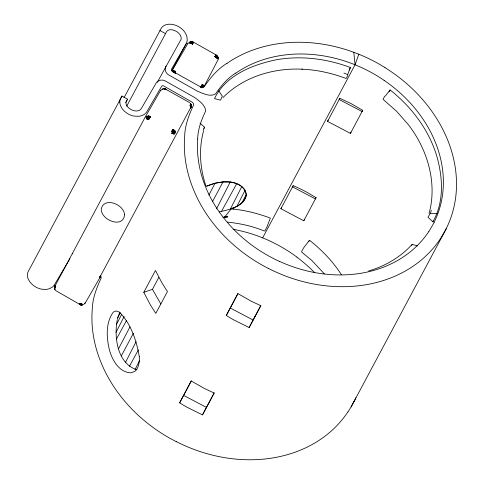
<?xml version="1.0" encoding="UTF-8"?>
<svg xmlns="http://www.w3.org/2000/svg" width="484" height="484" viewBox="0 0 484 484"><rect width="100%" height="100%" fill="white"/><g stroke="black" fill="none" stroke-linecap="round" stroke-linejoin="round"><path stroke-width="0.73" d="M174.137 72.515L174.264 70.906L173.175 70.918L172.818 71.88L175.353 72.116L175.644 71.372L174.264 70.906L173.641 71.662L173.726 72.479L174.918 71.081L174.724 71.862L175.644 71.372M55.134 285.893L55.079 286.449L55.358 285.33L54.535 288.053L54.946 289.589L54.589 287.26L55.358 285.33L54.613 287.2L54.892 289.704L54.517 288.113L55.358 285.33L145.375 116.735L160.101 91.276L161.468 89.564M146.821 116.753L147.197 118.302L148.776 119.639L148.884 117.715L150.451 116.692L148.679 115.876L146.168 116.995L146.331 116.354L146.967 116.196L146.156 117.612L146.301 118.205L147.65 119.814L147.59 118.768L150.451 116.692L147.693 116.148L147.578 116.602L146.821 116.753L146.331 116.354M148.679 115.876L148.503 117.158L149.574 118.223L149.169 118.943L147.572 117.043L148.437 116.541L150.451 116.692L149.574 118.223L150.451 116.692L147.578 116.602M150.004 117.473C148.915 117.134 150.028 115.591 148.515 116.214L149.393 116.571M215.81 57.287L215.906 56.598L215.332 56.029L215.87 55.115L216.723 56.555L216.542 57.838L217.116 58.389L217.467 57.021L216.723 56.555L217.189 55.781L215.997 54.916L218.284 57.566L218.109 58.824L217.582 56.247L217.842 56.41L217.836 56.743L217.153 56.205L214.92 56.737L216.542 57.838L214.92 56.737L215.332 56.029M99.97 277.405L100.279 276.473L99.547 277.762L190.333 108.325C192.632 107.073 189.123 100.981 191.065 104.732L191.101 106.395L190.333 108.325L191.192 105.518L190.309 103.255M149.169 118.943L149.635 117.201M173.127 133.729L173.212 132.967L172.431 133.614L172.915 129.361L175.117 131.007L172.915 129.361L171.626 131.612L173.23 132.15L175.535 131.563L174.282 132.779L171.947 132.652L171.681 133.36L173.127 133.729L173.768 132.937L173.683 132.126L174.887 133.191L175.365 132.725L173.514 131.261L172.038 130.892L172.915 129.361L174.325 130.771L175.166 132.096L173.81 131.17L172.915 129.361L173.23 132.15L174.355 133.511L174.887 133.191L173.562 130.202L173.81 129.906M137.014 369.824C117.418 363.611 113.819 337.409 117.297 319.64M173.641 71.662L173.683 70.852L173.199 71.717L173.175 70.918M80.804 303.831L79.866 303.365C79.243 305.216 82.576 305.658 83.236 304.218L81.711 304.896L79.866 303.365L79.394 304.279L80.761 304.859L81.082 304.751L79.455 304.146L80.804 303.831L82.492 304.254L81.342 304.497L79.866 303.365L80.235 304.503L81.33 305.011L80.761 304.859M197.647 138.968C197.889 129.228 201.411 119.965 205.512 111.26L205.579 111.09A3.255 2.68 28.1 0 0 205.7 110.558C204.926 104.617 198.966 100.702 194.501 97.417L164.578 80.58A7.199 5.929 28.1 0 0 163.495 80.277A7.357 6.056 28.1 0 0 162.061 80.108A7.69 6.328 28.1 0 0 160.664 80.199A7.932 6.528 28.1 0 0 159.666 80.423A8.101 6.667 28.1 0 0 158.431 80.931A8.27 6.806 28.1 0 0 156.084 83.169L141.177 108.809L139.67 110.177A7.072 5.82 28.1 0 1 138.847 110.533A8.004 6.588 28.1 0 1 137.238 110.897A8.621 7.097 28.1 0 1 135.786 110.939A8.972 7.381 28.1 0 1 133.427 110.533A9.535 7.847 28.1 0 1 130.934 109.457L129.44 108.477A10.418 8.573 28.1 0 1 128.496 107.684A8.948 7.363 28.1 0 1 127.473 106.589A8.071 6.643 28.1 0 1 127.256 106.311A7.375 6.074 28.1 0 1 126.566 105.185A6.673 5.493 28.1 0 1 126.324 104.623A6.117 5.034 28.1 0 1 126.142 104.066A5.76 4.743 28.1 0 1 125.991 102.977A5.391 4.435 28.1 0 1 126.487 100.999L127.54 99.19L121.998 96.056L120.679 98.361A11.689 9.62 28.1 0 0 119.826 102.469M203.105 86.067L202.391 87.332L203.062 84.954L201.604 87.537L202.881 86.624L203.062 84.954M54.982 286.111L54.625 287.865L55.358 285.33L54.619 288.924L54.662 287.157L55.358 285.33L54.595 287.992M190.158 103.473L190.769 103.981L191.156 105.603L190.333 108.325L191.005 106.589L190.744 104.066L191.174 105.542L190.333 108.325L190.793 106.897L190.194 104.937L190.799 103.951L190.279 103.286M173.562 130.202L172.734 132.072M190.551 107.763L190.514 106.655L189.843 105.548L190.956 105.893L190.333 108.325L190.932 106.662L190.466 104.471L191.174 105.542L190.702 107.545M54.498 288.137L54.601 287.248M84.222 304.091L85.589 302.379L100.315 276.921L100.497 275.39M190.726 107.472L191.095 105.663L190.66 104.151M216.408 55.46L214.92 56.737L216.572 56.265L216.663 55.333L215.822 56.446M190.938 42.06L191.005 41.612L191.567 41.582L193.533 42.247L190.085 41.666L190.684 43.251L192.457 44.074L193.406 42.453L192.838 42.169L192.251 43.155L192.457 44.074L190.218 42.616L189.244 42.991L190.684 43.251L191.41 42.544L192.39 42.489L193.183 42.822L192.457 44.074L191.138 42.707L190.938 42.06L191.41 42.544L191.567 41.582L192.251 43.155L192.868 43.36M215.537 56.162L215.646 55.491L216.033 55.733L214.92 56.737L216.79 57.166L218.272 58.183L217.963 57.257L218.284 57.566M117.43 318.932L119.578 312.682M192.644 43.251L192.832 41.902L192.039 42.435L192.457 44.074L192.172 41.678L191.706 42.453L192.457 44.074M99.746 277.417L99.311 277.495L100.315 276.921L100.739 275.644L99.547 277.762M100.079 277.223L100.593 275.904M202.542 87.059L201.973 87.628L202.881 86.624L203.165 85.511L201.404 87.9M206.807 186.152C218.962 180.55 242.157 177.846 246.296 194.356C244.238 206.547 229.446 209.493 219.331 211.944M203.564 130.946C198.628 148.927 199.928 168.269 205.9 185.832M429.036 213.662C437.518 182.885 427.517 149.502 408.399 124.739L396.729 111.411L383.062 99.323L384.617 96.328L385.482 95.874L390.08 89.939C410.868 106.353 427.711 128.284 436.017 153.603C442.793 175.535 444.736 201.308 432.865 221.829L427.971 217.159L430.3 213.474L431.383 210.419M217.951 57.796L217.534 58.939L216.79 57.166L214.92 56.737M218.381 59.102L203.734 87.15M174.93 73.562L175.117 72.848L174.603 72.636M100.454 276.564L100.739 275.644M172.467 130.142L172.201 131.896L173.26 130.341M190.811 107.327L191.059 105.79L190.393 104.738L191.156 105.603L190.514 106.655L190.648 107.599M163.973 88.76L166.26 89.407L164.608 88.905C161.862 88.294 165.516 88.778 166.23 89.51L165.861 89.703L165.564 89.05M432.865 221.829L433.15 220.952M235.865 73.12A127.8 105.197 28.1 0 1 355.062 64.777L358.832 54.232L353.792 52.284L355.062 64.789L262.655 237.85A127.8 105.197 28.1 0 0 233.137 229.301M203.292 130.305L204.429 127.135L199.989 123.111M223.039 97.502C243.506 76.775 273.563 67.839 302.21 69.188L301.907 69.17L306.354 69.436C319.966 70.458 333.403 73.719 346.127 78.499L347.754 75.546L347.675 74.554L350.404 67.506C326.857 58.703 301.024 55.339 276.164 59.798C252.333 64.741 225.647 75.365 214.485 98.603L220.522 100.188L222.325 96.201L218.72 90.726M163.374 88.681L165.334 89.201L165.213 88.874L164.826 89.038L165.322 89.558M100.315 276.921L100.684 276.14L100.533 276.412M245.491 191.501L246.368 194.641C245.697 202.512 237.777 206.396 231.207 208.846L225.036 216.626L223.1 217.51M308.859 241.522L309.488 240.252C321.872 249.932 332.847 261.493 341.426 274.688M236.991 206.19L245.128 190.164M242.085 202.657L246.296 194.356M135.024 369.582L139.719 360.356M230.348 209.094L241.855 186.443M125.477 362.431L136.113 341.637M216.511 208.882L230.196 182.044C235.974 182.928 241.885 185.275 245.176 190.363M115.978 332.417L124.146 316.566M117.63 317.879L120.316 312.67M116.372 324.619L121.768 314.158M179.631 402.851L191.289 381.017L204.587 388.579L214.158 393.056L202.5 414.891L186.528 406.983L179.631 402.851L191.313 380.787M280.889 208.731L293.183 185.681L295.543 186.679A128.575 105.833 28.1 0 1 308.967 193.425L316.064 197.708L303.771 220.758L280.889 208.731L281.525 207.515M293.183 185.681L292.548 186.897L315.429 198.924L316.064 197.708M226.282 315.483L237.94 293.649L251.238 301.211L260.809 305.688L249.151 327.523L233.179 319.609L226.282 315.483L237.965 293.419M327.541 121.363L339.835 98.306L351.178 103.643L362.716 110.334L350.422 133.39L327.541 121.363L328.176 120.141M339.835 98.306L339.199 99.529L362.08 111.556L362.716 110.334M202.5 414.891L214.188 392.82M303.771 220.758L304.406 219.542M249.151 327.523L260.84 305.452M350.422 133.39L351.057 132.168M254.342 317.571L254.977 316.348M118.495 348.831L129.978 326.881M208.876 195.052L215.047 183.23L223.033 181.899L230.196 182.044M171.778 70.718L186.57 43.009L187.217 40.632L187.024 37.335A15.306 12.602 28.1 0 0 186.05 34.424A15.597 12.838 28.1 0 0 184.743 32.126A15.44 12.711 28.1 0 0 183.908 31.018L183.448 30.48A15.107 12.433 28.1 0 0 181.893 28.937L180.701 27.987A15.216 12.523 28.1 0 0 178.705 26.717L178.015 26.348A18.12 14.913 28.1 0 0 176.642 25.706A17.152 14.121 28.1 0 0 174.591 24.962A15.815 13.02 28.1 0 0 172.582 24.466A15.046 12.384 28.1 0 0 171.276 24.279L168.771 24.23A12.826 10.557 28.1 0 0 167.591 24.363A12.366 10.176 28.1 0 0 165.921 24.769A11.9 9.795 28.1 0 0 164.893 25.162A11.689 9.62 28.1 0 0 161.257 28.211L124.013 97.732M203.994 128.611L204.429 127.135M349.109 69.956L350.404 67.506M121.998 96.056L28.272 271.427A11.689 9.62 28.1 0 0 27.419 275.529A11.918 9.813 28.1 0 0 27.776 277.683A12.457 10.249 28.1 0 0 28.362 279.304L29.566 281.428A14.659 12.064 28.1 0 0 30.764 282.958A15.833 13.032 28.1 0 0 32.216 284.417A17.158 14.121 28.1 0 0 33.317 285.336A18.114 14.913 28.1 0 0 35.169 286.625L35.834 287.024A15.216 12.523 28.1 0 0 37.964 288.077L39.392 288.609A15.107 12.433 28.1 0 0 41.527 289.148L44.982 289.438A15.482 12.741 28.1 0 0 48.164 289.039A14.871 12.245 28.1 0 0 49.882 288.506L52.302 287.193L54.045 285.433L69.914 258.771M125.767 102.517L127.54 99.19M126.723 106.177L166.508 31.811A5.391 4.435 28.1 0 1 167.978 30.383A5.76 4.743 28.1 0 1 169.007 29.96A6.117 5.034 28.1 0 1 169.582 29.826A6.685 5.499 28.1 0 1 170.519 29.73A7.448 6.129 28.1 0 1 171.53 29.766A8.071 6.643 28.1 0 1 172.243 29.863A8.76 7.212 28.1 0 1 172.607 29.929A9.559 7.865 28.1 0 1 173.357 30.117A10.418 8.573 28.1 0 1 174.524 30.522L176.14 31.291A9.535 7.847 28.1 0 1 178.015 32.573A8.996 7.405 28.1 0 1 178.929 33.438A8.76 7.212 28.1 0 1 180.605 35.925A8.004 6.588 28.1 0 1 181.107 37.474A7.072 5.82 28.1 0 1 181.21 38.351A6.098 5.022 28.1 0 1 181.167 39.168L157.306 82.304M171.941 70.912L188.203 42.925L187.871 43.409M143.784 292.312L155.443 270.477L162.122 283.207L167.452 291.549L155.794 313.384L150.463 305.041L143.784 292.312L152.46 289.317L158.819 277.411M121.321 355.891L133.39 333.282M212.379 201.846L223.033 181.899M231.37 208.858L233.415 209.106L234.238 207.569L231.207 208.846M347.942 412.023L351.094 406.941L446.333 228.611L440.349 238.963M434.172 222.41L428.757 231.769M351.094 406.941L353.931 401.672M389.1 91.754L390.08 89.939M411.461 245.594L412.41 244.408L417.728 245.975M116.487 338.975L126.427 320.729M129.403 366.303L138.406 349.884M221.418 211.526L236.749 183.605M201.011 87.58L202.808 84.404L202.881 86.624L202.112 87.362M173.084 130.347L171.626 131.612M186.346 43.427L171.554 69.139L171.403 70.174L171.862 70.852L200.806 87.041M192.444 43.185L193.406 42.453M189.922 43.052L190.496 41.769L191.005 41.612L192.251 43.155M160.591 90.562L160.93 90.085M84.76 303.571L85.093 303.093M85.245 302.869L85.589 302.379M309.488 240.252L303.722 247.723L301.641 251.541L301.816 252.17L312.011 260.646L324.341 273.853M412.108 244.396C400.552 257.198 385.113 266.152 368.626 270.967M149.798 117.34L148.116 119.215L148.655 117.443L150.451 116.692M147.59 118.768L147.045 119.306L147.197 118.302L146.598 118.768L146.936 117.806L146.301 118.205L146.809 117.291L146.156 117.612M191.773 43.3L191.525 43.596L190.896 42.943L192.075 43.167M172.371 71.402L172.734 71.1L172.818 71.88M201.604 87.537L202.881 86.624M226.978 63.271C217.637 68.994 210.54 77.579 204.363 86.485A3.085 2.541 28.1 0 1 203.123 87.283A3.104 2.553 28.1 0 1 202.602 87.374L202.336 87.386M235.787 73.03C227.419 78.172 221.103 85.91 215.555 93.866C210.304 97.29 203.111 93.442 197.944 91.464L168.051 74.578A7.199 5.929 28.1 0 1 166.998 73.538A7.357 6.056 28.1 0 1 166.363 72.673A7.69 6.328 28.1 0 1 165.728 71.444A7.932 6.528 28.1 0 1 165.419 70.476A8.101 6.667 28.1 0 1 165.256 69.496A8.27 6.806 28.1 0 1 165.994 66.036M190.496 41.769L189.075 42.453L190.557 42.29M201.816 87.15L202.427 86.799L202.282 86.327L201.283 85.783L201.55 86.606L200.636 86.945L202.621 86.908M171.681 133.36L172.6 132.87L174.542 130.456L173.696 130.075M165.861 89.703L166.296 89.377L165.213 88.874M215.701 56.301L217.189 55.781M149.393 116.741L147.668 117.461L148.431 116.856L147.572 117.043M201.271 87.102L202.04 86.745L201.634 85.166L202.149 85.547L202.003 84.518L202.996 86.249M149.508 117.055L147.88 117.86L149.429 116.904M163.665 88.887L162.061 89.225L162.709 89.074M206.444 186.213L215.047 183.23M79.963 304.575L81.838 305.059L80.568 304.593L79.866 303.365L82.982 304.581L80.568 304.593M223.063 217.679L227.782 216.79L225.036 216.626M163.404 88.651L163.023 88.808M224.08 217.195L227.782 216.79M82.492 304.254L81.53 304.339L79.866 303.365M430.3 213.474L437.173 213.704M80.943 304.902L82.661 304.847L80.622 304.031M190.218 42.616L191.918 43.215M164.336 88.711L164.748 88.753M227.274 222.114C239.943 223.372 252.563 226.125 264.331 231.025L264.923 230.832L266.938 226.984L270.32 218.102C258.45 213.613 246.047 210.431 233.415 209.106M215.943 56.761L217.467 57.021M165.824 89.298L189.631 102.62M80.725 303.946L81.681 304.127L81.124 304.587L80.507 304.079M215.906 56.598L217.461 57.457L217.812 58.358L215.943 56.93M190.194 104.937L191.095 105.663L190.775 107.388L190.769 106.22L190.254 106.099L191.095 104.707L190.769 103.981M343.955 73.096L347.675 74.554M81.354 304.944L80.205 304.079L80.235 304.503L79.455 304.146M358.832 54.232L363.847 56.362A142.592 117.376 28.1 0 1 378.694 63.821L384.943 67.524M355.062 64.789L359.6 66.713A128.575 105.833 28.1 0 1 373.025 73.453A128.478 105.754 28.1 0 1 384.114 80.332M262.655 237.85L267.192 239.774A128.569 105.833 28.1 0 1 280.617 246.519A128.478 105.754 28.1 0 1 296.94 257.113M72.527 253.779L72.884 253.931M80.126 304.605L55.376 290.4M215.894 57.106L216.705 57.493L217.116 58.389M202.802 86.594L202.282 86.327M175.117 72.848L175.686 73.138M79.612 303.843L80.235 304.503M230.196 307.975L253.071 320.009M183.545 395.343L206.42 407.377M147.693 116.148L148.437 116.541M268.638 268.614L262.243 265.178A142.592 117.376 28.1 0 1 248.189 256.345A140.898 115.978 28.1 0 1 195.718 194.725A156.513 128.829 28.1 0 1 190.466 181.47A141.261 116.281 28.1 0 1 184.652 136.44C184.924 125.537 188.802 115.156 193.418 105.415A3.085 2.541 28.1 0 0 193.479 103.951A3.128 2.577 28.1 0 0 192.221 102.184L163.368 85.765L162.442 85.668L161.62 86.321L146.452 112.367L144.71 114.133L142.29 115.44A14.871 12.245 28.1 0 1 140.572 115.972A15.385 12.663 28.1 0 1 138.702 116.293L133.935 116.087A15.107 12.433 28.1 0 1 131.799 115.543L130.371 115.017A15.216 12.523 28.1 0 1 128.242 113.964L127.576 113.565A18.114 14.913 28.1 0 1 126.318 112.718A17.164 14.127 28.1 0 1 124.624 111.356A15.821 13.026 28.1 0 1 123.172 109.898A14.647 12.058 28.1 0 1 121.974 108.362L121.315 107.309A13.062 10.751 28.1 0 1 120.77 106.244A12.463 10.261 28.1 0 1 120.05 104.084A11.912 9.801 28.1 0 1 119.832 102.469M176.237 441.674L169.836 438.244A142.599 117.376 28.1 0 1 155.781 429.405A140.898 115.978 28.1 0 1 103.31 367.786A156.471 128.798 28.1 0 1 98.058 354.53A141.255 116.275 28.1 0 1 92.244 309.5C92.517 298.646 96.364 288.295 100.962 278.59A3.11 2.559 28.1 0 0 100.351 275.735M159.914 30.504L165.461 33.626M193.57 42.211L216.033 54.88M174.815 131.442L172.915 129.361M80.368 304.097L80.864 304.618M190.611 104.326L191.047 104.81L191.005 106.589M152.46 289.317L160.839 304.006M202.899 86.424L202.53 85.886L202.711 86.757M173.417 130.287L174.355 133.511M54.686 287.066L54.783 287.575M428.685 231.721A127.522 104.968 28.1 0 1 279.419 261.342M384.078 80.38A127.522 104.968 28.1 0 1 434.094 222.368M296.886 257.173A127.504 104.955 28.1 0 1 314.636 272.661M202.33 87.386A3.104 2.553 28.1 0 1 200.824 87.047M227.044 63.343A141.225 116.245 28.1 0 1 353.786 52.296M384.907 67.585A141.116 116.154 28.1 0 1 446.254 228.569M355.897 397.697A141.34 116.341 28.1 0 1 354.022 401.72M440.271 238.914A141.116 116.154 28.1 0 1 268.674 268.547M197.774 138.993A127.788 105.185 28.1 0 0 251.063 244.595A127.328 104.804 28.1 0 0 255.056 247.469A128.575 105.833 28.1 0 0 267.761 255.461A128.478 105.754 28.1 0 0 279.395 261.396M347.863 411.975A141.116 116.154 28.1 0 1 176.267 441.608M124.539 214.799C123.251 229.107 100.841 219.984 101.265 209.1C103.848 196.359 124.116 204.296 124.539 214.799M139.271 356.52C139.561 361.766 139.053 367.64 134.885 371.349L130.976 372.825C119.088 372.45 112.234 360.144 109.42 349.95C106.444 337.578 105.512 322.828 113.31 312.095L116.124 310.946L119.203 311.98C131.013 323.584 136.458 340.567 139.271 356.52M173.768 133.693L173.683 134.389L174.325 134.195L173.768 133.693M54.916 286.268L54.662 287.157L54.916 286.268M54.898 286.758L54.922 287.435L54.898 286.758M190.672 41.485L190.345 41.557L191.047 41.515L190.672 41.485"/></g></svg>
